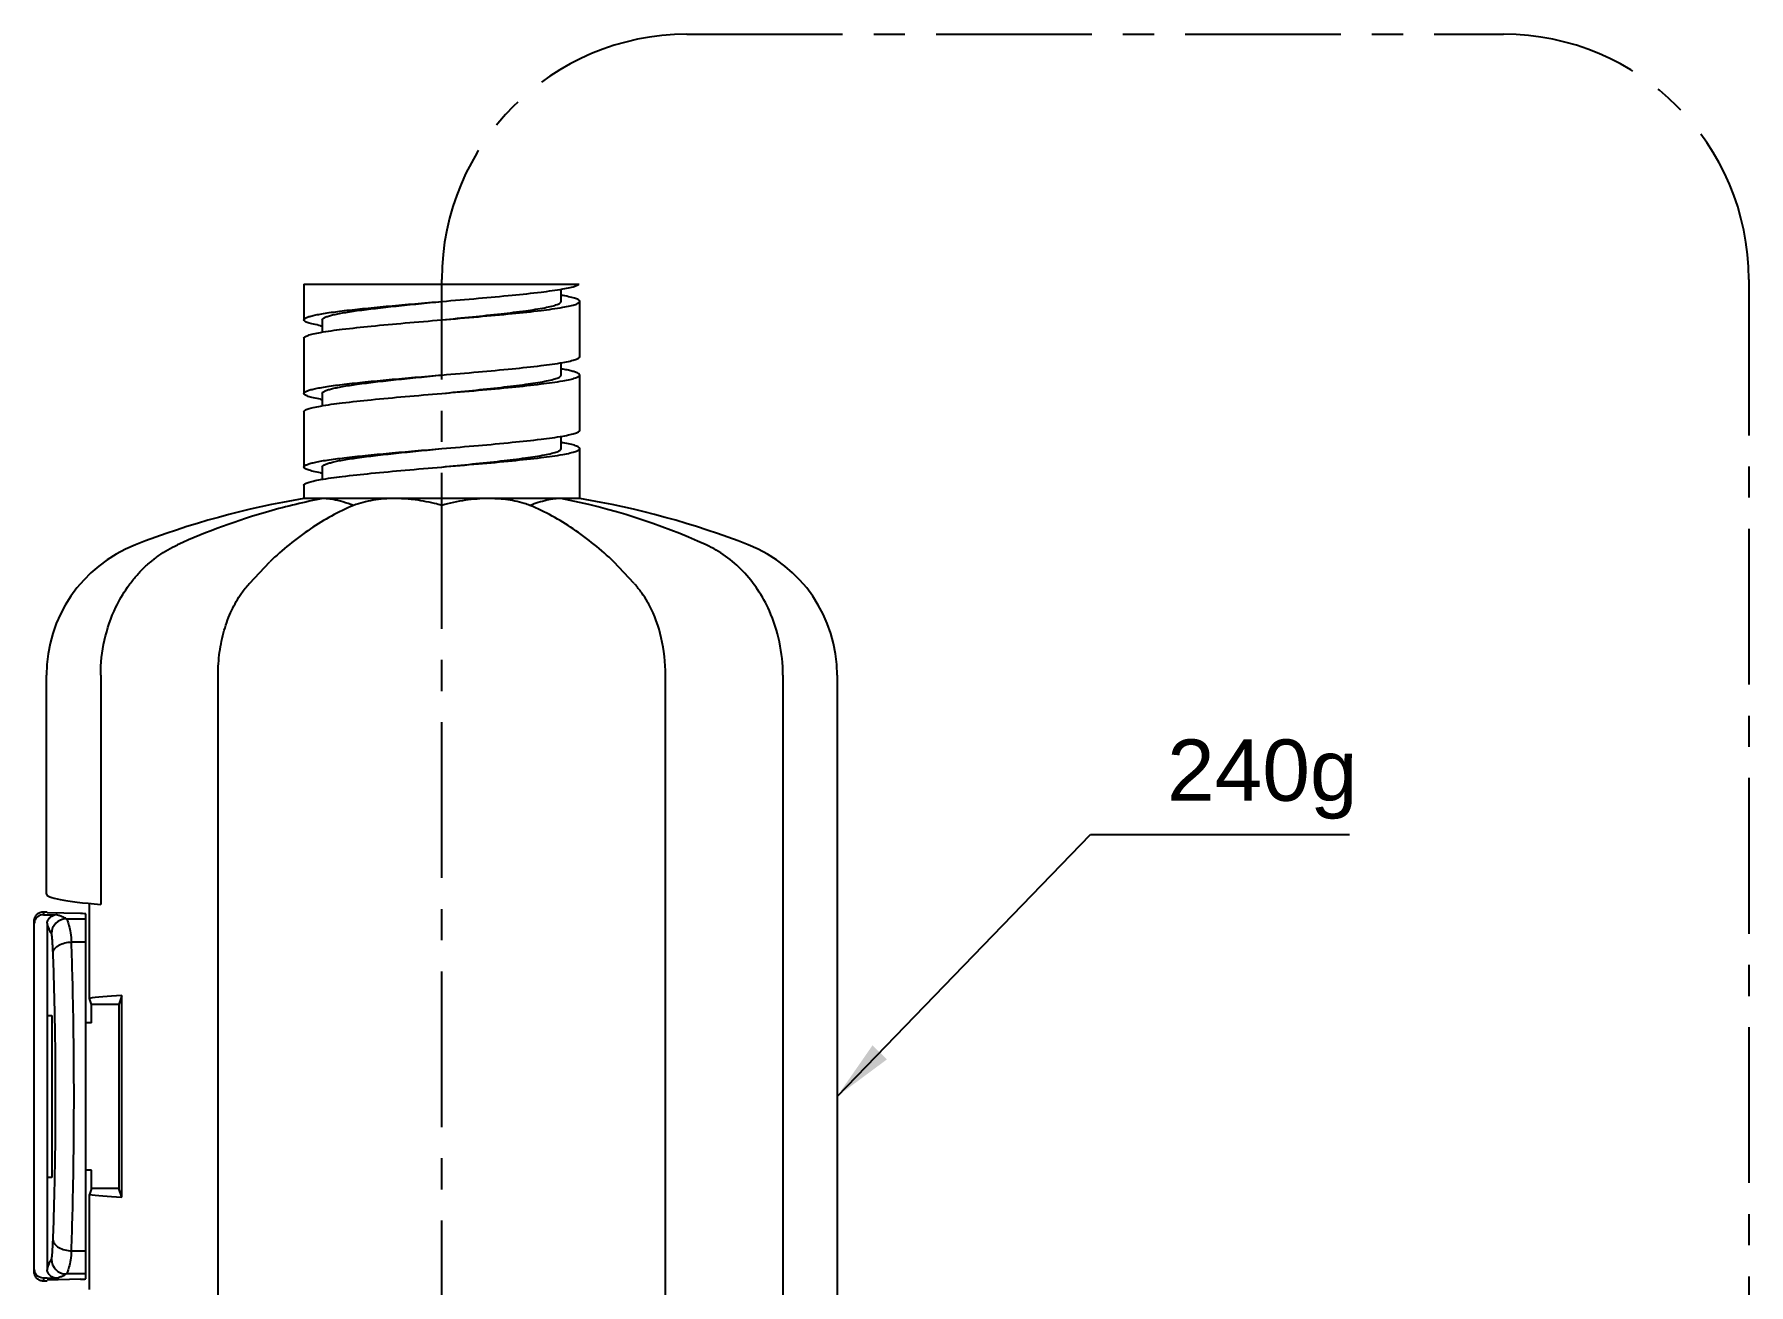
# Model space of a CAD drawing. Header units: millimetres. Extents: x 120 to 1856, y -818 to 764.
# Drawn here: x 280.8 to 350.7, y -643.5 to -592.5 of the extents above; entities that cross this region are included whole.
import ezdxf

# ---------------------------------------------------------------- set-up
doc = ezdxf.new("R2010")
doc.units = ezdxf.units.MM
doc.header["$LTSCALE"] = 0.1
doc.linetypes.add('CENTERX2', pattern=[101.6, 63.5, -12.7, 12.7, -12.7])
doc.layers.add('CENTER', color=1, linetype='CENTERX2')
doc.layers.add('DIM', color=3, linetype='Continuous')
doc.styles.get("Standard").update_dxf_attribs({"font": 'arial.ttf'})
doc.dimstyles.new('ISO-25', dxfattribs={"dimtxt": 2.5, "dimasz": 2.5, "dimexe": 1.25, "dimexo": 0.625, "dimtad": 1, "dimlfac": 1.33325, "dimtxsty": 'Standard', "dimcen": 2.5, "dimadec": 0, "dimazin": 0, "dimtfac": 1, "dimtmove": 0, "dimatfit": 3, "dimfxl": 0, "dimarcsym": 0})

msp = doc.modelspace()

# ---------------------------------------------------------------- linework, layer by layer
at = {"color": 7, "linetype": 'Continuous'}
for p, q in [((291.8016, -602.6874), (291.8016, -604.1428)), ((291.8016, -602.6874), (291.8016, -604.1428)), ((291.8016, -602.6874), (303.027, -602.6874)), ((302.3016, -603.3928), (302.3016, -602.8905)), ((302.3016, -603.3928), (302.3016, -602.8905)), ((303.0516, -605.6428), (303.0516, -603.3928)), ((292.5516, -604.1428), (292.5516, -604.6481)), ((291.8016, -604.8928), (291.8016, -607.1428)), ((302.3016, -606.3928), (302.3016, -605.8905)), ((303.0516, -606.3928), (303.0004, -606.3283)), ((303.0516, -608.6428), (303.0516, -606.3928)), ((292.5516, -607.1428), (292.5516, -607.6481)), ((291.8016, -607.8928), (291.8016, -610.1428)), ((302.3016, -609.3928), (302.3016, -608.8905)), ((303.0516, -611.4283), (303.0516, -609.3928)), ((292.5516, -610.1428), (292.5516, -610.6481)), ((291.8016, -610.8928), (291.8016, -611.4283)), ((303.0516, -611.4283), (291.8016, -611.4283)), ((289.5829, -614.8858), (290.4141, -614.0076)), ((305.2703, -614.8858), (304.4391, -614.0076)), ((281.3016, -627.5533), (281.3016, -618.6283)), ((283.5142, -618.6283), (283.5142, -627.9806)), ((288.3025, -652.9783), (288.3025, -618.6283)), ((306.5507, -652.9783), (306.5507, -618.6283)), ((311.339, -618.6283), (311.339, -652.9783)), ((313.5516, -618.6283), (313.5516, -620.8033)), ((313.5495, -620.8033), (313.5495, -650.8033)), ((283.0518, -631.8047), (283.0518, -627.9282)), ((281.1798, -628.2743), (281.1798, -628.3976)), ((281.1798, -628.2743), (281.3303, -628.2754)), ((282.6888, -628.3478), (281.3303, -628.3146)), ((282.1085, -628.5641), (282.9053, -628.5641)), ((282.9053, -643.241), (282.9053, -628.3656)), ((280.8053, -642.9601), (280.8053, -628.6466)), ((281.3273, -628.7881), (281.3273, -642.8185)), ((282.9053, -629.5087), (282.3197, -629.5087)), ((283.1346, -632.0533), (283.0518, -631.8047)), ((283.1346, -632.8033), (283.1346, -632.0533)), ((284.2596, -632.0533), (283.1346, -632.0533)), ((284.3795, -631.6933), (284.2596, -632.0533)), ((284.2596, -632.0533), (284.2596, -639.5533)), ((284.3795, -639.9134), (284.3795, -631.6933)), ((281.3303, -632.5033), (281.3303, -639.1033)), ((281.3303, -632.5033), (281.5214, -632.5033)), ((281.5214, -632.5033), (281.5214, -639.1033)), ((283.1346, -632.8033), (282.9053, -632.8033)), ((281.5214, -639.1033), (281.3303, -639.1033)), ((283.1346, -638.8033), (282.9053, -638.8033)), ((283.1346, -639.5533), (283.1346, -638.8033)), ((283.1346, -639.5533), (283.0518, -639.802)), ((283.0518, -643.6785), (283.0518, -639.802)), ((284.2596, -639.5533), (283.1346, -639.5533)), ((284.3795, -639.9134), (284.2596, -639.5533)), ((282.3197, -642.098), (282.9053, -642.098)), ((281.1798, -643.2091), (281.1798, -643.3324)), ((282.6888, -643.2588), (281.3303, -643.292)), ((282.9053, -643.0425), (282.1085, -643.0425)), ((281.3303, -643.3313), (281.1798, -643.3324))]:
    msp.add_line(p, q, dxfattribs=at)
for centre, radius, start, end in [((300.8057, -611.9486), 8.9314, 79.876176, 80.184226), ((300.8057, -611.9486), 8.9314, 79.876176, 80.184226), ((294.0819, -595.3917), 9.1296, 259.922174, 260.288968), ((294.0819, -595.3917), 9.1296, 259.922174, 260.288968), ((300.8069, -614.9426), 8.9252, 79.87707, 80.185362), ((294.0819, -598.3917), 9.1296, 259.922174, 260.288968), ((300.8057, -617.9486), 8.9314, 79.876176, 80.184226), ((294.0819, -601.3917), 9.1296, 259.922174, 260.288968), ((297.4266, -645.3201), 34.3554, 99.423458, 111.334131), ((297.5038, -637.0486), 26.0903, 100.892761, 105.859517), ((299.3472, -616.9424), 5.5141, 82.970665, 90.078119), ((297.2441, -637.4712), 26.5252, 65.579951, 79.056399), ((297.4266, -645.3201), 34.3554, 68.665869, 80.576542), ((297.6682, -637.6248), 26.6895, 105.861009, 114.399293), ((287.0016, -618.6283), 5.7, 111.334131, 180), ((307.8516, -618.6283), 5.7, 0, 68.665869), ((293.8821, -618.6283), 5.7, 139.251634, 144.282282), ((300.9711, -618.6283), 5.7, 35.988897, 40.748373), ((281.3285, -618.8218), 9.577, 269.110689, 270.011128), ((282.1107, -629.1688), 0.6047, 90.207408, 179.806586), ((281.1395, -628.7471), 0.3341, 162.994075, 179.935713), ((281.7204, -628.7883), 0.3932, 172.83531, 179.968684), ((282.1107, -642.4379), 0.6047, 180.193415, 269.792592), ((281.1394, -642.8595), 0.3341, 180.064765, 197.009893), ((281.3285, -652.787), 9.5791, 89.988843, 90.889081), ((281.7205, -642.8184), 0.3932, 180.022524, 187.172424)]:
    msp.add_arc(centre, radius, start, end, dxfattribs=at)
for centre, major_axis, start_param, end_param in [((297.4266, -627.5533), (16.125, 0), 3.1415927, 3.6716384), ((281.3303, -628.3712), (0.525, 0), -1.5707963, -0.8069085), ((282.5303, -628.3656), (0.375, 0), 0, 1.134464), ((288.4321, -631.9033), (5.7, 0), 2.3616895, 2.8050955), ((288.4321, -639.7033), (5.7, 0), -2.8050955, -2.3616895), ((282.5303, -643.241), (0.375, 0), -1.134464, 0)]:
    msp.add_ellipse(centre, major_axis=major_axis, ratio=0.0524078, start_param=start_param, end_param=end_param, dxfattribs=at)
for points, knots in [([(302.3689, -602.8805), (302.4677, -602.8629), (302.6059, -602.8362), (302.7754, -602.7939), (302.8721, -602.765), (302.9491, -602.7353), (302.9964, -602.7115), (303.0211, -602.6928), (303.027, -602.6874)], [0, 0, 0, 0, 0.40681227, 0.5705215, 0.70719417, 0.81695156, 0.90051875, 0.93044838, 0.93044838, 0.93044838, 0.93044838]), ([(302.3689, -602.8805), (302.4677, -602.8629), (302.6059, -602.8362), (302.7754, -602.7939), (302.8721, -602.765), (302.9491, -602.7353), (302.9964, -602.7115), (303.0211, -602.6928), (303.027, -602.6874)], [0, 0, 0, 0, 0.40681227, 0.5705215, 0.70719417, 0.81695156, 0.90051875, 0.93044838, 0.93044838, 0.93044838, 0.93044838]), ([(291.8016, -604.1428), (291.8017, -604.1248), (291.8245, -604.096), (291.8652, -604.0699), (291.9365, -604.0353), (292.0592, -603.9957), (292.2453, -603.9501), (292.481, -603.9044), (292.8871, -603.8382), (293.4991, -603.7591), (294.341, -603.6681), (295.3013, -603.5766), (296.3431, -603.4848), (297.0608, -603.4239), (297.4266, -603.3928)], [0, 0, 0, 0, 0.0094773, 0.0166772, 0.0259081, 0.0507866, 0.0843644, 0.1265011, 0.1768596, 0.3004426, 0.4505948, 0.6216636, 0.8071539, 1, 1, 1, 1]), ([(291.8016, -604.1428), (291.8017, -604.1248), (291.8245, -604.096), (291.8652, -604.0699), (291.9365, -604.0353), (292.0592, -603.9957), (292.2453, -603.9501), (292.481, -603.9044), (292.8871, -603.8382), (293.4991, -603.7591), (294.341, -603.6681), (295.3013, -603.5766), (296.3431, -603.4848), (297.0608, -603.4239), (297.4266, -603.3928)], [0, 0, 0, 0, 0.0094773, 0.0166772, 0.0259081, 0.0507866, 0.0843644, 0.1265011, 0.1768596, 0.3004426, 0.4505948, 0.6216636, 0.8071539, 1, 1, 1, 1]), ([(292.5516, -604.1428), (292.5516, -604.1253), (292.5703, -604.097), (292.6064, -604.07), (292.6679, -604.0356), (292.7744, -603.9958), (292.9359, -603.9502), (293.1402, -603.9044), (293.3856, -603.8583), (293.6699, -603.812), (294.1179, -603.7471), (294.7522, -603.6682), (295.5845, -603.5766), (296.4875, -603.4848), (297.1096, -603.4239), (297.4266, -603.3928)], [0, 0, 0, 0, 0.010546, 0.018088, 0.0275696, 0.0527866, 0.086542, 0.1287553, 0.179115, 0.2372064, 0.3025161, 0.4522976, 0.6228666, 0.8077752, 1, 1, 1, 1]), ([(292.5516, -604.1428), (292.5516, -604.1253), (292.5703, -604.097), (292.6064, -604.07), (292.6679, -604.0356), (292.7744, -603.9958), (292.9359, -603.9502), (293.1402, -603.9044), (293.3856, -603.8583), (293.6699, -603.812), (294.1179, -603.7471), (294.7522, -603.6682), (295.5845, -603.5766), (296.4875, -603.4848), (297.1096, -603.4239), (297.4266, -603.3928)], [0, 0, 0, 0, 0.010546, 0.018088, 0.0275696, 0.0527866, 0.086542, 0.1287553, 0.179115, 0.2372064, 0.3025161, 0.4522976, 0.6228666, 0.8077752, 1, 1, 1, 1]), ([(297.4266, -603.3928), (297.9236, -603.3506), (298.8823, -603.2692), (300.2341, -603.1465), (301.3855, -603.0248), (302.0742, -602.9329), (302.3689, -602.8805)], [0, 0, 0, 0, 0.3010861, 0.5808021, 0.8193474, 1, 1, 1, 1]), ([(297.4266, -603.3928), (297.9236, -603.3506), (298.8823, -603.2692), (300.2341, -603.1465), (301.3855, -603.0248), (302.0742, -602.9329), (302.3689, -602.8805)], [0, 0, 0, 0, 0.3010861, 0.5808021, 0.8193474, 1, 1, 1, 1]), ([(301.6284, -603.6467), (301.7258, -603.6279), (301.862, -603.5993), (302.0289, -603.5542), (302.1244, -603.5233), (302.2004, -603.4916), (302.2628, -603.4576), (302.3016, -603.4184), (302.3016, -603.3928)], [0, 0, 0, 0, 0.4029076, 0.5655424, 0.7018231, 0.8117882, 0.896132, 1, 1, 1, 1]), ([(301.6284, -603.6467), (301.7258, -603.6279), (301.862, -603.5993), (302.0289, -603.5542), (302.1244, -603.5233), (302.2004, -603.4916), (302.2628, -603.4576), (302.3016, -603.4184), (302.3016, -603.3928)], [0, 0, 0, 0, 0.4029076, 0.5655424, 0.7018231, 0.8117882, 0.896132, 1, 1, 1, 1]), ([(302.3689, -603.6305), (302.4677, -603.6129), (302.6059, -603.5862), (302.7754, -603.5439), (302.8721, -603.515), (302.9491, -603.4853), (303.0111, -603.4541), (303.0516, -603.4173), (303.0516, -603.3928)], [0, 0, 0, 0, 0.4068123, 0.5705215, 0.7071942, 0.8169516, 0.9005187, 1, 1, 1, 1]), ([(302.3689, -603.6305), (302.4677, -603.6129), (302.6059, -603.5862), (302.7754, -603.5439), (302.8721, -603.515), (302.9491, -603.4853), (303.0111, -603.4541), (303.0516, -603.4173), (303.0516, -603.3928)], [0, 0, 0, 0, 0.4068123, 0.5705215, 0.7071942, 0.8169516, 0.9005187, 1, 1, 1, 1]), ([(303.0516, -603.3928), (303.0516, -603.3684), (303.0116, -603.3318), (302.9501, -603.3007), (302.8739, -603.2712), (302.7782, -603.2424), (302.6103, -603.2004), (302.4735, -603.1738), (302.3756, -603.1563)], [0, 0, 0, 0, 0.0997126, 0.183294, 0.293071, 0.4297046, 0.5932975, 1, 1, 1, 1]), ([(303.0516, -603.3928), (303.0516, -603.3684), (303.0116, -603.3318), (302.9501, -603.3007), (302.8739, -603.2712), (302.7782, -603.2424), (302.6103, -603.2004), (302.4735, -603.1738), (302.3756, -603.1563)], [0, 0, 0, 0, 0.0997126, 0.183294, 0.293071, 0.4297046, 0.5932975, 1, 1, 1, 1]), ([(292.4843, -604.3805), (292.3855, -604.3629), (292.2473, -604.3362), (292.0778, -604.2939), (291.9811, -604.265), (291.9041, -604.2353), (291.8421, -604.2041), (291.8016, -604.1673), (291.8016, -604.1428)], [0, 0, 0, 0, 0.4068123, 0.5705215, 0.7071942, 0.8169516, 0.9005187, 1, 1, 1, 1]), ([(292.4843, -604.3805), (292.3855, -604.3629), (292.2473, -604.3362), (292.0778, -604.2939), (291.9811, -604.265), (291.9041, -604.2353), (291.8421, -604.2041), (291.8016, -604.1673), (291.8016, -604.1428)], [0, 0, 0, 0, 0.4068123, 0.5705215, 0.7071942, 0.8169516, 0.9005187, 1, 1, 1, 1]), ([(292.4776, -604.6563), (292.772, -604.6037), (293.461, -604.5116), (294.6135, -604.3896), (295.9678, -604.2666), (296.9285, -604.1851), (297.4266, -604.1428)], [0, 0, 0, 0, 0.1802925, 0.4187677, 0.6986391, 1, 1, 1, 1]), ([(297.4266, -604.1428), (297.9236, -604.1006), (298.8823, -604.0192), (300.2341, -603.8965), (301.3855, -603.7748), (302.0742, -603.6829), (302.3689, -603.6305)], [0, 0, 0, 0, 0.3010861, 0.5808021, 0.8193474, 1, 1, 1, 1]), ([(297.4266, -604.1428), (297.9236, -604.1006), (298.8823, -604.0192), (300.2341, -603.8965), (301.3855, -603.7748), (302.0742, -603.6829), (302.3689, -603.6305)], [0, 0, 0, 0, 0.3010861, 0.5808021, 0.8193474, 1, 1, 1, 1]), ([(297.4266, -604.1428), (297.844, -604.1019), (298.6511, -604.0229), (299.7938, -603.9036), (300.7779, -603.7853), (301.3713, -603.6964), (301.6284, -603.6467)], [0, 0, 0, 0, 0.2973226, 0.5748951, 0.8143428, 1, 1, 1, 1]), ([(297.4266, -604.1428), (297.844, -604.1019), (298.6511, -604.0229), (299.7938, -603.9036), (300.7779, -603.7853), (301.3713, -603.6964), (301.6284, -603.6467)], [0, 0, 0, 0, 0.2973226, 0.5748951, 0.8143428, 1, 1, 1, 1]), ([(291.8016, -604.8928), (291.8017, -604.8684), (291.8416, -604.8318), (291.9031, -604.8007), (291.9793, -604.7712), (292.075, -604.7424), (292.2429, -604.7004), (292.3798, -604.6738), (292.4776, -604.6563)], [0, 0, 0, 0, 0.0997126, 0.183294, 0.293071, 0.4297046, 0.5932975, 1, 1, 1, 1]), ([(297.4266, -606.3928), (297.9236, -606.3506), (298.8823, -606.2692), (300.2341, -606.1465), (301.3855, -606.0248), (302.0742, -605.9329), (302.3689, -605.8805)], [0, 0, 0, 0, 0.3010861, 0.5808021, 0.8193474, 1, 1, 1, 1]), ([(302.3689, -605.8805), (302.4677, -605.8629), (302.6059, -605.8362), (302.7754, -605.7939), (302.8721, -605.765), (302.9491, -605.7353), (303.0111, -605.7041), (303.0516, -605.6673), (303.0516, -605.6428)], [0, 0, 0, 0, 0.4068123, 0.5705215, 0.7071942, 0.8169516, 0.9005187, 1, 1, 1, 1]), ([(303.0004, -606.3283), (302.9721, -606.3105), (302.8973, -606.2784), (302.7616, -606.237), (302.5829, -606.1951), (302.4493, -606.1695), (302.3756, -606.1563)], [0, 0, 0, 0, 0.1542685, 0.3723595, 0.6547133, 1, 1, 1, 1]), ([(291.8016, -607.1428), (291.8017, -607.1248), (291.8245, -607.096), (291.8652, -607.0699), (291.9365, -607.0353), (292.0592, -606.9957), (292.2453, -606.9501), (292.481, -606.9044), (292.8871, -606.8382), (293.4991, -606.7591), (294.341, -606.6681), (295.3013, -606.5766), (296.3431, -606.4848), (297.0608, -606.4239), (297.4266, -606.3928)], [0, 0, 0, 0, 0.0094773, 0.0166772, 0.0259081, 0.0507866, 0.0843644, 0.1265011, 0.1768596, 0.3004426, 0.4505948, 0.6216636, 0.8071539, 1, 1, 1, 1]), ([(292.5516, -607.1428), (292.5516, -607.1253), (292.5703, -607.097), (292.6065, -607.0701), (292.6679, -607.0356), (292.7744, -606.9958), (292.9359, -606.9502), (293.1402, -606.9044), (293.3856, -606.8583), (293.6699, -606.812), (294.1179, -606.7471), (294.7522, -606.6682), (295.5845, -606.5766), (296.4875, -606.4848), (297.1096, -606.4239), (297.4266, -606.3928)], [0, 0, 0, 0, 0.0105478, 0.0180924, 0.0275715, 0.052785, 0.0865464, 0.1287521, 0.179118, 0.2372049, 0.3025162, 0.4522957, 0.6228649, 0.807775, 1, 1, 1, 1]), ([(297.4266, -607.1428), (297.9236, -607.1006), (298.8823, -607.0192), (300.2341, -606.8965), (301.3855, -606.7748), (302.0742, -606.6829), (302.3689, -606.6305)], [0, 0, 0, 0, 0.301086, 0.580802, 0.8193474, 1, 1, 1, 1]), ([(297.4266, -607.1428), (297.8441, -607.1019), (298.6513, -607.0229), (299.794, -606.9036), (300.7782, -606.7852), (301.3717, -606.6963), (301.6288, -606.6466)], [0, 0, 0, 0, 0.297337, 0.5749188, 0.8143632, 1, 1, 1, 1]), ([(301.6288, -606.6466), (301.7261, -606.6278), (301.8623, -606.5993), (302.0291, -606.5541), (302.1245, -606.5232), (302.2004, -606.4916), (302.2628, -606.4576), (302.3016, -606.4183), (302.3016, -606.3928)], [0, 0, 0, 0, 0.4028971, 0.565556, 0.7018031, 0.811756, 0.8961461, 1, 1, 1, 1]), ([(302.3689, -606.6305), (302.4677, -606.6129), (302.6059, -606.5862), (302.7754, -606.5439), (302.872, -606.515), (302.949, -606.4854), (303.0111, -606.4542), (303.0515, -606.4174), (303.0515, -606.3928)], [0, 0, 0, 0, 0.4067768, 0.5704833, 0.7071639, 0.8169318, 0.9005045, 1, 1, 1, 1]), ([(292.4843, -607.3805), (292.3855, -607.3629), (292.2473, -607.3362), (292.0778, -607.2939), (291.9811, -607.265), (291.9041, -607.2353), (291.8421, -607.2041), (291.8016, -607.1673), (291.8016, -607.1428)], [0, 0, 0, 0, 0.4068123, 0.5705215, 0.7071942, 0.8169516, 0.9005187, 1, 1, 1, 1]), ([(291.8016, -607.8928), (291.8017, -607.8684), (291.8416, -607.8318), (291.9031, -607.8007), (291.9793, -607.7712), (292.075, -607.7424), (292.2429, -607.7004), (292.3798, -607.6738), (292.4776, -607.6563)], [0, 0, 0, 0, 0.0997126, 0.183294, 0.293071, 0.4297046, 0.5932975, 1, 1, 1, 1]), ([(292.4776, -607.6563), (292.772, -607.6037), (293.461, -607.5116), (294.6135, -607.3896), (295.9678, -607.2666), (296.9285, -607.1851), (297.4266, -607.1428)], [0, 0, 0, 0, 0.1802925, 0.4187677, 0.6986391, 1, 1, 1, 1]), ([(297.4266, -609.3928), (297.9236, -609.3506), (298.8823, -609.2692), (300.2341, -609.1465), (301.3855, -609.0248), (302.0742, -608.9329), (302.3689, -608.8805)], [0, 0, 0, 0, 0.301086, 0.580802, 0.8193474, 1, 1, 1, 1]), ([(302.3689, -608.8805), (302.4677, -608.8629), (302.6059, -608.8362), (302.7754, -608.7939), (302.872, -608.765), (302.949, -608.7354), (303.0111, -608.7042), (303.0515, -608.6674), (303.0515, -608.6428)], [0, 0, 0, 0, 0.4067768, 0.5704833, 0.7071639, 0.8169318, 0.9005045, 1, 1, 1, 1]), ([(291.8016, -610.1428), (291.8017, -610.1248), (291.8245, -610.096), (291.8652, -610.0699), (291.9365, -610.0353), (292.0592, -609.9957), (292.2453, -609.9501), (292.481, -609.9044), (292.8871, -609.8382), (293.4991, -609.7591), (294.341, -609.6681), (295.3013, -609.5766), (296.3431, -609.4848), (297.0608, -609.4239), (297.4266, -609.3928)], [0, 0, 0, 0, 0.0094773, 0.0166772, 0.0259081, 0.0507866, 0.0843644, 0.1265011, 0.1768596, 0.3004426, 0.4505948, 0.6216636, 0.8071539, 1, 1, 1, 1]), ([(292.5516, -610.1428), (292.5516, -610.1253), (292.5703, -610.097), (292.6065, -610.0701), (292.6679, -610.0356), (292.7744, -609.9958), (292.9359, -609.9502), (293.1402, -609.9044), (293.3856, -609.8583), (293.6699, -609.812), (294.1179, -609.7471), (294.7522, -609.6682), (295.5845, -609.5766), (296.4875, -609.4848), (297.1096, -609.4239), (297.4266, -609.3928)], [0, 0, 0, 0, 0.0105452, 0.0180931, 0.0275748, 0.0527808, 0.086548, 0.1287508, 0.1791167, 0.2372073, 0.3025131, 0.4522935, 0.6228652, 0.8077761, 1, 1, 1, 1]), ([(297.4266, -610.1428), (297.9236, -610.1006), (298.8823, -610.0192), (300.2341, -609.8965), (301.3855, -609.7748), (302.0742, -609.6829), (302.3689, -609.6305)], [0, 0, 0, 0, 0.3010861, 0.5808021, 0.8193474, 1, 1, 1, 1]), ([(297.4266, -610.1428), (297.8427, -610.1021), (298.6475, -610.0232), (299.7872, -609.9043), (300.7698, -609.7863), (301.3629, -609.6977), (301.6202, -609.6483)], [0, 0, 0, 0, 0.2969768, 0.574355, 0.8138885, 1, 1, 1, 1]), ([(301.6202, -609.6483), (301.7187, -609.6294), (301.8565, -609.6006), (302.0255, -609.5552), (302.1221, -609.5241), (302.1991, -609.4922), (302.2622, -609.4582), (302.3015, -609.4186), (302.3015, -609.3928)], [0, 0, 0, 0, 0.4030227, 0.5658117, 0.7021322, 0.8120806, 0.8964472, 1, 1, 1, 1]), ([(302.3689, -609.6305), (302.4677, -609.6129), (302.6059, -609.5862), (302.7754, -609.5439), (302.8721, -609.515), (302.9491, -609.4853), (303.0111, -609.4541), (303.0516, -609.4173), (303.0516, -609.3928)], [0, 0, 0, 0, 0.4068123, 0.5705215, 0.7071942, 0.8169516, 0.9005187, 1, 1, 1, 1]), ([(303.0516, -609.3928), (303.0516, -609.3684), (303.0116, -609.3318), (302.9501, -609.3007), (302.8739, -609.2712), (302.7782, -609.2424), (302.6103, -609.2004), (302.4735, -609.1738), (302.3756, -609.1563)], [0, 0, 0, 0, 0.0997126, 0.183294, 0.293071, 0.4297046, 0.5932975, 1, 1, 1, 1]), ([(292.4843, -610.3805), (292.3855, -610.3629), (292.2473, -610.3362), (292.0778, -610.2939), (291.9811, -610.265), (291.9041, -610.2353), (291.8421, -610.2041), (291.8016, -610.1673), (291.8016, -610.1428)], [0, 0, 0, 0, 0.4068123, 0.5705215, 0.7071942, 0.8169516, 0.9005187, 1, 1, 1, 1]), ([(292.4776, -610.6563), (292.772, -610.6037), (293.461, -610.5116), (294.6135, -610.3896), (295.9678, -610.2666), (296.9285, -610.1851), (297.4266, -610.1428)], [0, 0, 0, 0, 0.1802925, 0.4187677, 0.6986391, 1, 1, 1, 1]), ([(291.8016, -610.8928), (291.8017, -610.8684), (291.8416, -610.8318), (291.9031, -610.8007), (291.9793, -610.7712), (292.075, -610.7424), (292.2429, -610.7004), (292.3798, -610.6738), (292.4776, -610.6563)], [0, 0, 0, 0, 0.0997126, 0.183294, 0.293071, 0.4297046, 0.5932975, 1, 1, 1, 1]), ([(293.8295, -611.7089), (293.2143, -611.9692), (291.9969, -612.6353), (290.9235, -613.5129), (290.4135, -614.0073)], [0, 0, 0, 0, 0.4846772, 1, 1, 1, 1]), ([(292.9919, -611.4696), (292.9547, -611.4629), (292.8163, -611.4406), (292.6761, -611.4283), (292.5736, -611.4283)], [0, 0, 0, 0, 0.2694021, 1, 1, 1, 1]), ([(293.8295, -611.7089), (293.6852, -611.6553), (293.4094, -611.5628), (293.1264, -611.4937), (292.9919, -611.4696)], [0, 0, 0, 0, 0.5296609, 1, 1, 1, 1]), ([(295.5141, -611.4283), (295.2156, -611.4283), (294.643, -611.4723), (294.0853, -611.6138), (293.8295, -611.7089)], [0, 0, 0, 0, 0.5224057, 1, 1, 1, 1]), ([(296.2306, -611.4698), (296.1703, -611.463), (295.9324, -611.4394), (295.6931, -611.4283), (295.5146, -611.4283)], [0, 0, 0, 0, 0.2535199, 1, 1, 1, 1]), ([(297.4266, -611.7089), (297.3281, -611.6807), (296.9347, -611.5769), (296.533, -611.5039), (296.2306, -611.4698)], [0, 0, 0, 0, 0.2518493, 1, 1, 1, 1]), ([(299.3391, -611.4283), (299.0211, -611.4283), (298.3748, -611.4811), (297.7418, -611.6188), (297.4266, -611.7089)], [0, 0, 0, 0, 0.4923787, 1, 1, 1, 1]), ([(301.0237, -611.7089), (300.9468, -611.6803), (300.6207, -611.5711), (300.2816, -611.5021), (300.022, -611.4698)], [0, 0, 0, 0, 0.2388783, 1, 1, 1, 1]), ([(302.2798, -611.4283), (302.1902, -611.4283), (301.9983, -611.4431), (301.5743, -611.5216), (301.2478, -611.6256), (301.0237, -611.7089)], [0, 0, 0, 0, 0.2079533, 0.4451855, 1, 1, 1, 1]), ([(304.4397, -614.0073), (303.9297, -613.5129), (302.8564, -612.6353), (301.6389, -611.9692), (301.0237, -611.7089)], [0, 0, 0, 0, 0.5153232, 1, 1, 1, 1]), ([(284.1317, -615.8631), (284.2677, -615.579), (284.5047, -615.1702), (284.8355, -614.7346), (285.0371, -614.5021), (285.1938, -614.3351), (285.3585, -614.1784), (285.4984, -614.0516), (285.6147, -613.957), (285.7309, -613.8639), (286.0552, -613.6232), (286.3763, -613.4396), (286.6429, -613.3189)], [0, 0, 0, 0, 0.2591518, 0.3865484, 0.4496597, 0.5123357, 0.5749136, 0.6366516, 0.6676523, 0.6982497, 0.7591503, 1, 1, 1, 1]), ([(310.7857, -616.0016), (310.6514, -615.7019), (310.3374, -615.13), (309.735, -614.3751), (309.0247, -613.7563), (308.4875, -613.4444), (308.2103, -613.3189)], [0, 0, 0, 0, 0.2595533, 0.5128042, 0.7594691, 1, 1, 1, 1]), ([(288.3025, -618.6283), (288.3025, -618.3156), (288.3438, -617.6975), (288.5281, -616.8068), (288.8264, -615.9944), (289.1055, -615.5073), (289.2623, -615.2895)], [0, 0, 0, 0, 0.2661677, 0.5254134, 0.7715895, 1, 1, 1, 1]), ([(305.8848, -615.7625), (305.8618, -615.7195), (305.7692, -615.5532), (305.6659, -615.3928), (305.5826, -615.2782)], [0, 0, 0, 0, 0.2559199, 1, 1, 1, 1]), ([(283.5142, -618.6283), (283.5142, -618.1494), (283.6176, -617.1962), (283.9283, -616.2883), (284.1317, -615.8631)], [0, 0, 0, 0, 0.5039751, 1, 1, 1, 1]), ([(306.5507, -618.6283), (306.5507, -618.1169), (306.4438, -617.1261), (306.1097, -616.1825), (305.8848, -615.7625)], [0, 0, 0, 0, 0.5177111, 1, 1, 1, 1]), ([(311.339, -618.6283), (311.339, -618.1752), (311.2463, -617.2731), (310.9683, -616.4092), (310.7857, -616.0016)], [0, 0, 0, 0, 0.5035848, 1, 1, 1, 1]), ([(280.8053, -628.6466), (280.8053, -628.5977), (280.8248, -628.4991), (280.9085, -628.3749), (281.033, -628.2927), (281.131, -628.274), (281.1793, -628.2743)], [0, 0, 0, 0, 0.2514511, 0.5019152, 0.7512298, 1, 1, 1, 1]), ([(281.1803, -628.3976), (281.0946, -628.3963), (280.9335, -628.4479), (280.8401, -628.5837), (280.82, -628.6494)], [0, 0, 0, 0, 0.5551862, 1, 1, 1, 1]), ([(281.3303, -628.7393), (281.3363, -628.6916), (281.3666, -628.5978), (281.479, -628.4552), (281.6101, -628.3953), (281.6935, -628.3911)], [0, 0, 0, 0, 0.2678482, 0.5342328, 1, 1, 1, 1]), ([(282.1085, -628.5641), (282.0891, -628.5462), (282.0342, -628.5147), (281.938, -628.474), (281.8209, -628.4327), (281.737, -628.4053), (281.6935, -628.3911)], [0, 0, 0, 0, 0.1757181, 0.4138339, 0.6957708, 1, 1, 1, 1]), ([(282.1085, -628.5641), (282.1157, -628.5724), (282.1316, -628.6001), (282.1583, -628.6551), (282.1893, -628.738), (282.2387, -628.8978), (282.2933, -629.1567), (282.3164, -629.3822), (282.3197, -629.5087)], [0, 0, 0, 0, 0.0337376, 0.0972231, 0.1883141, 0.3054067, 0.6110573, 1, 1, 1, 1]), ([(281.3273, -628.7881), (281.3419, -628.8284), (281.3701, -628.9056), (281.4129, -629.0131), (281.4551, -629.1007), (281.4878, -629.1499), (281.506, -629.1667)], [0, 0, 0, 0, 0.3053126, 0.5862272, 0.8231366, 1, 1, 1, 1]), ([(281.5708, -629.9426), (281.5669, -629.8497), (281.5611, -629.7143), (281.5515, -629.5408), (281.544, -629.427), (281.5358, -629.3297), (281.5277, -629.2525), (281.5185, -629.2009), (281.5117, -629.1738), (281.506, -629.1667)], [0, 0, 0, 0, 0.3574297, 0.5209136, 0.6683564, 0.7956471, 0.8969763, 0.9650966, 1, 1, 1, 1]), ([(281.5708, -629.9428), (281.5753, -629.8871), (281.6146, -629.7986), (281.7062, -629.7053), (281.8415, -629.6116), (282.05, -629.5345), (282.2294, -629.5111), (282.3197, -629.5087)], [0, 0, 0, 0, 0.1804908, 0.2929271, 0.4206108, 0.708257, 1, 1, 1, 1]), ([(281.5708, -641.6641), (281.6081, -640.7363), (281.6601, -638.7828), (281.6852, -635.8034), (281.6601, -632.8239), (281.6081, -630.8704), (281.5708, -629.9426)], [0, 0, 0, 0, 0.2376063, 0.499997, 0.76239, 1, 1, 1, 1]), ([(282.3197, -642.098), (282.3571, -641.1006), (282.4086, -639.0025), (282.4344, -635.8033), (282.4086, -632.6042), (282.3571, -630.5061), (282.3197, -629.5087)], [0, 0, 0, 0, 0.2377976, 0.5, 0.7622024, 1, 1, 1, 1]), ([(281.506, -642.4399), (281.5113, -642.4323), (281.5187, -642.4058), (281.5277, -642.3539), (281.5358, -642.2771), (281.544, -642.1796), (281.5515, -642.0658), (281.5611, -641.8923), (281.567, -641.757), (281.5708, -641.6641)], [0, 0, 0, 0, 0.0355859, 0.1028511, 0.2041957, 0.3317738, 0.4791772, 0.6425443, 1, 1, 1, 1]), ([(281.5708, -641.6639), (281.5753, -641.7196), (281.6146, -641.8081), (281.7062, -641.9013), (281.8415, -641.9951), (282.0499, -642.0722), (282.2293, -642.0956), (282.3197, -642.098)], [0, 0, 0, 0, 0.1804955, 0.292932, 0.4206139, 0.7082548, 1, 1, 1, 1]), ([(281.506, -642.4399), (281.4878, -642.4568), (281.4551, -642.506), (281.4129, -642.5936), (281.3701, -642.701), (281.3419, -642.7783), (281.3273, -642.8185)], [0, 0, 0, 0, 0.1768634, 0.4137728, 0.6946874, 1, 1, 1, 1]), ([(282.3197, -642.098), (282.3172, -642.2245), (282.2935, -642.45), (282.2387, -642.7089), (282.1893, -642.8687), (282.1581, -642.9516), (282.1314, -643.0066), (282.1152, -643.034), (282.1085, -643.0425)], [0, 0, 0, 0, 0.388926, 0.694644, 0.8117616, 0.9029018, 0.9664931, 1, 1, 1, 1]), ([(281.1793, -643.3324), (281.131, -643.3327), (281.033, -643.314), (280.9085, -643.2318), (280.8248, -643.1076), (280.8053, -643.0089), (280.8053, -642.9601)], [0, 0, 0, 0, 0.2487633, 0.4980845, 0.7485599, 1, 1, 1, 1]), ([(281.1803, -643.2091), (281.0946, -643.2104), (280.9335, -643.1587), (280.8401, -643.0229), (280.82, -642.9573)], [0, 0, 0, 0, 0.5551759, 1, 1, 1, 1]), ([(281.6935, -643.2156), (281.6101, -643.2114), (281.479, -643.1515), (281.3666, -643.0089), (281.3363, -642.9151), (281.3303, -642.8675)], [0, 0, 0, 0, 0.465833, 0.7321372, 1, 1, 1, 1]), ([(281.3303, -643.2079), (281.3636, -643.2079), (281.4846, -643.2086), (281.6057, -643.2112), (281.6935, -643.2156)], [0, 0, 0, 0, 0.2743161, 1, 1, 1, 1]), ([(281.6935, -643.2156), (281.737, -643.2013), (281.8209, -643.174), (281.938, -643.1327), (282.0342, -643.092), (282.0891, -643.0605), (282.1085, -643.0425)], [0, 0, 0, 0, 0.3042292, 0.5861661, 0.8242819, 1, 1, 1, 1])]:
    msp.add_open_spline(points, degree=3, knots=knots, dxfattribs=at)
at = {"layer": 'CENTER'}
for p, q in [((307.4266, -592.5017), (340.7316, -592.5017)), ((297.4266, -708.1765), (297.4266, -602.5017)), ((350.7316, -602.5017), (350.7316, -682.4855))]:
    msp.add_line(p, q, dxfattribs=at)
for centre, start, end in [((307.4266, -602.5017), 90, 180), ((340.7316, -602.5017), 0, 90)]:
    msp.add_arc(centre, 10, start, end, dxfattribs=at)

# ---------------------------------------------------------------- texts
at = {"layer": 'DIM', "insert": (327.0089, -624.5055), "char_height": 2.5, "attachment_point": 7}
msp.add_mtext('240g', dxfattribs=at)

# ---------------------------------------------------------------- leaders
at = {"layer": 'DIM', "annotation_type": 0, "has_hookline": 1, "hookline_direction": 0, "text_width": 7.4335}
msp.add_leader([(313.5495, -635.8033), (323.8839, -625.1305), (326.3839, -625.1305)], dimstyle='ISO-25', dxfattribs=at)

doc.saveas('drawing.dxf')
